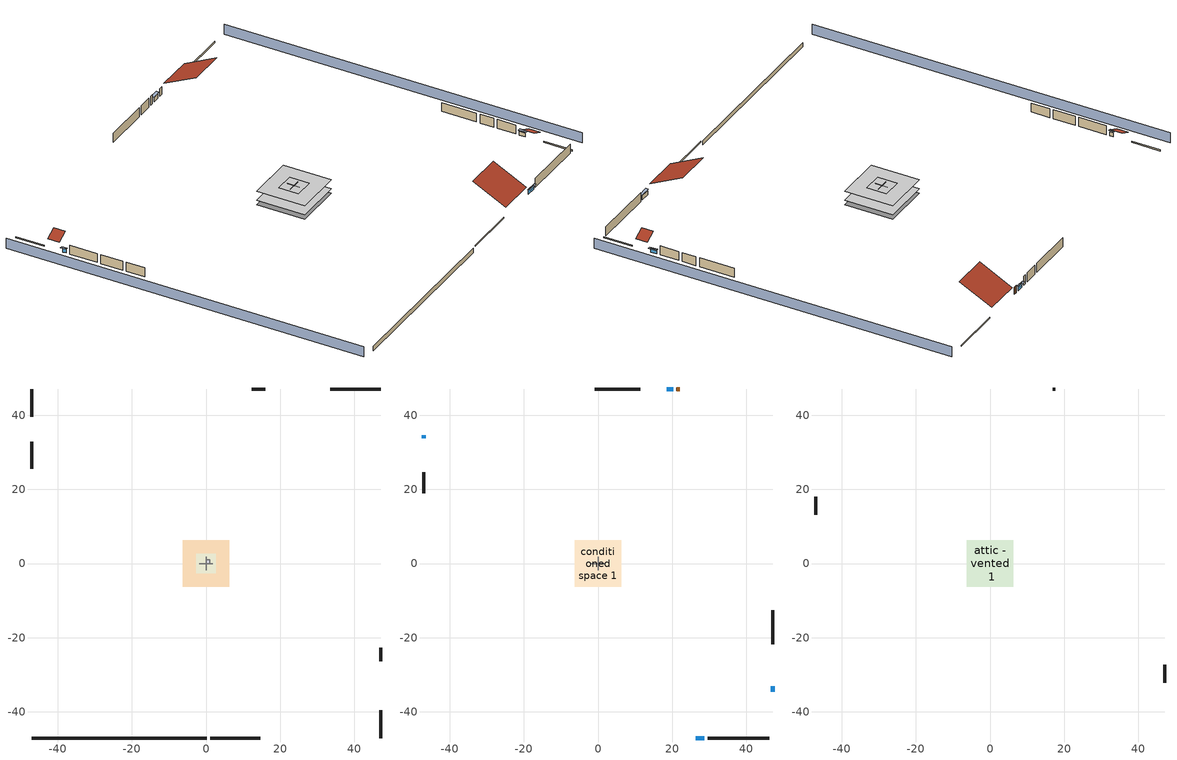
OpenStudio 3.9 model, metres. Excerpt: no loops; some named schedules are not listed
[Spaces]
garage 1
 floor foundation (Slab1 construction): -2.59,-2.59 -2.59,2.59 2.59,2.59 2.59,-2.59 z0
 wall outside (Wall1 construction): -47.07,32.88 -47.07,25.57 z0.3:2.74
 wall outside (Wall2 construction): 15.94,47.07 12.29,47.07 z0.3:2.74
 wall outside (Wall12 construction): 47.07,-26.43 47.07,-22.77 z0.3:2.74
 wall to conditioned space 1 (Wall5 construction Reversed): -1.83,0 1.83,0 z0.3:2.74
 wall to conditioned space 1 (Wall6 construction Reversed): 0,-1.83 0,1.83 z0.3:2.74
crawlspace - vented 1
 floor foundation (Slab2 construction): -6.28,-6.28 -6.28,6.28 6.28,6.28 6.28,-6.28 z-0.91
 wall outside (RimJoist1 construction): 1.14,-47.07 14.67,-47.07 z0.3:0.61
 wall outside (RimJoist2 construction): -47.07,47.07 -47.07,39.54 z0.3:0.61
 wall outside (RimJoist3 construction): 47.07,47.07 33.53,47.07 z0.3:0.61
 wall outside (RimJoist4 construction): 47.07,-47.07 47.07,-39.54 z0.3:0.61
 wall foundation (FoundationWall1 construction): -47.07,-47.07 0.21,-47.07 z-0.91:0.3
air source heat pump airloop ret air space
 floor adiabatic (AdiabaticConst): 0,0 0,1 1,1 1,0 z0
 wall adiabatic (AdiabaticConst): 0,1 0,0 1,0 1,1 0,1 z0:1
 ceiling adiabatic (AdiabaticConst): 1,0 1,1 0,1 0,0 z1
conditioned space 1
 floor to crawlspace - vented 1 (Floor2 construction): -6.28,-6.28 -6.28,6.28 6.28,6.28 6.28,-6.28 z0.3
 wall outside (Wall3 construction): 29.64,-47.07 46.14,-47.07 z0.3:2.74
 wall outside (Wall4 construction): -47.07,24.64 -47.07,18.91 z0.3:2.74
 wall outside (Wall7 construction): 11.36,47.07 -0.94,47.07 z0.3:2.74
 wall outside (Wall8 construction): 47.07,-21.84 47.07,-12.68 z0.3:2.74
 wall outside (AdiabaticWallConstruction): 26.31,-47.07 28.71,-47.07 z0.3:1.37; -47.07,34.62 -47.07,33.81 z0.3:1.4; 20.25,47.07 18.49,47.07 z0.3:1.46; 47.07,-34.62 47.07,-33.16 z0.3:1.28
 wall outside (AdiabaticWallConstruction 1): 22.09,47.07 21.17,47.07 z0.3:2.34
 window (WindowConstruction): 26.31,-47.07 28.71,-47.07 z0.3:1.37
 window (WindowConstruction 1): -47.07,34.62 -47.07,33.81 z0.3:1.4
 window (WindowConstruction 2): 20.25,47.07 18.49,47.07 z0.3:1.46
 window (WindowConstruction 3): 47.07,-34.62 47.07,-33.16 z0.3:1.28
 door (Door): 22.09,47.07 21.17,47.07 z0.3:2.34
attic - vented 1
 floor to garage 1 (Floor1 construction): -2.59,-2.59 -2.59,2.59 2.59,2.59 2.59,-2.59 z2.74
 floor to conditioned space 1 (Floor3 construction Reversed): -6.28,-6.28 -6.28,6.28 6.28,6.28 6.28,-6.28 z2.74
 wall outside (Wall9 construction): -47.07,17.98 -47.07,13.11 z0.3:2.74
 wall outside (Wall10 construction): 47.07,-32.23 47.07,-27.35 z0.3:2.74
 wall outside (Wall11 construction): 17.56,47.07 16.87,47.07 z0.3:2.74
 roof outside (Roof1 construction): 25.38,-47.07,2.74 25.38,-38.32,7.12 15.6,-38.32,7.12 15.6,-47.07,2.74
 roof outside (Roof2 construction): -47.07,35.55,2.74 -44.33,35.55,4.11 -44.33,38.61,4.11 -47.07,38.61,2.74
 roof outside (Roof3 construction): 47.07,-35.55,2.74 44.33,-35.55,4.11 44.33,-38.61,4.11 47.07,-38.61,2.74
 roof outside (Roof4 construction): 23.02,47.07,2.74 23.02,38.49,7.03 32.61,38.49,7.03 32.61,47.07,2.74
shading: 51.64,-47.07 51.64,47.07 / -51.64,47.07 -51.64,-47.07 z0:2.74; 29.02,-47.07 26,-47.07 26,-47.68 29.02,-47.68 z1.68; -47.07,33.51 -47.07,34.93 -47.68,34.93 -47.68,33.51 z1.71; 18.18,47.07 20.55,47.07 20.55,47.68 18.18,47.68 z1.77; 47.07,-32.85 47.07,-34.93 47.68,-34.93 47.68,-32.85 z1.58
[Site]
Portland Intl Arpt_OR: Latitude {deg}=45.59; Longitude {deg}=-122.6; Time Zone {hr}=-8; Elevation {m}=33; Terrain=Suburbs; Keep Site Location Information=Yes
[Site:GroundTemperature:Shallow]
10.2558, 8.96328, 8.85977, 9.47314, 11.9355, 14.3863, 16.5111, 17.8571, 17.9714, 16.8767, 14.8061, 12.4304
[Site:WaterMainsTemperature]
Calculation Method=Schedule; Temperature Schedule=mains temperature schedule
[Building]
Building 1
[Material] Roughness=Rough
Name | Thickness {m} | Conductivity {W/m-K} | Density {kg/m3} | Specific Heat {J/kg-K} | Thermal Absorptance | Solar Absorptance | Visible Absorptance
slate or tile shingles | 0.01905 | 0.840978 | 1899.972 | 799.717 | 0.9 | 0.75 | 0.75
roof rigid ins | 0.00329814 | 0.029427 | 32.04 | 1214.23 | 0.9 | 0.7 | 0.7
osb sheathing 0.5 in. | 0.0127 | 0.115458 | 512.64 | 1214.23 | 0.9 | 0.6 | 0.6
wood siding | 0.0254 | 0.102417 | 544.68 | 1172.36 | 0.9 | 0.85 | 0.85
osb sheathing 0.5 in. 1 | 0.0127 | 0.115458 | 512.64 | 1214.23 | 0.9 | 0.7 | 0.7
wall stud and cavity | 0.1397 | 0.727959 | 139.0536 | 1170.24 | 0.9 | 0.6 | 0.6
wall stud and cavity 1 | 0.1397 | 0.550994 | 139.0536 | 1170.24 | 0.9 | 0.7 | 0.7
gypsum board | 0.0127 | 0.160291 | 801 | 837.4 | 0.9 | 0.6 | 0.6
osb sheathing 0.5 in. 2; osb sheathing 0.5 in. 3 | 0.0127 | 0.115458 | 512.64 | 1214.23
wall stud and cavity 2 | 0.1397 | 0.335416 | 139.0536 | 1170.24 | 0.9 | 0.7 | 0.7
rim joist stud and cavity | 0.0508 | 0.178688 | 50.32683 | 1063.81 | 0.9 | 0.6 | 0.6
ceiling stud and cavity | 0.1397 | 1.39189 | 65.682 | 1177.47 | 0.9 | 0.7 | 0.7
floor stud and cavity | 0.1397 | 0.923637 | 92.3553 | 1139.71 | 0.9 | 0.7 | 0.7
osb sheathing 0.75 in. | 0.01905 | 0.115458 | 512.64 | 1214.23 | 0.9 | 0.7 | 0.7
floor covering | 0.0127 | 0.0433444 | 54.468 | 1339.84 | 0.9 | 0.6 | 0.6
ceiling loosefill ins | 0.254 | 0.0480833 | 16.02 | 1046.75 | 0.9 | 0.7 | 0.7
ceiling stud and cavity 1 | 0.1397 | 0.104117 | 65.682 | 1177.47 | 0.9 | 0.7 | 0.7
concrete 4.0 in. | 0.1016 | 1.803125 | 2242.8 | 837.4 | 0.9 | 0.7 | 0.7
concrete 8.0 in. | 0.2032 | 1.803125 | 2242.8 | 837.4 | 0.9 | 0.7 | 0.7
soil 0.5 in. | 0.0127 | 1.3848 | 1842.3 | 418.7 | 0.9 | 0.7 | 0.7
wood siding 1; wood siding 2 | 0.0254 | 0.102417 | 544.68 | 1172.36
wall rigid ins | 0.512978 | 0.029427 | 32.04 | 1214.23 | 0.9 | 0.7 | 0.7
wall stud and cavity 3 | 0.0889 | 0.380278 | 52.3479 | 1209.89 | 0.9 | 0.7 | 0.7
door material | 0.04445 | 0.0612267 | 512.64 | 1214.23 | 0.9 | 0.7 | 0.7
wall stud and cavity 4 | 0.0889 | 0.391764 | 83.0341 | 1211.67 | 0.9 | 0.7 | 0.7
furniture material conditioned space 1; furniture material garage 1 | 0.1524 | 0.115458 | 640.8 | 1214.23 | 0.9 | 0.6 | 0.6
[Construction]
Roof1 construction; Roof2 construction; Roof3 construction; Roof4 construction: slate or tile shingles, roof rigid ins, osb sheathing 0.5 in.
Wall1 construction; Wall2 construction: wood siding, osb sheathing 0.5 in. 1, wall stud and cavity
Wall3 construction; Wall4 construction: wood siding, osb sheathing 0.5 in. 1, wall stud and cavity 1, gypsum board
Wall5 construction Reversed: gypsum board, wall stud and cavity 2, osb sheathing 0.5 in. 2
Wall6 construction Reversed: gypsum board, wall stud and cavity 2, osb sheathing 0.5 in. 3
Wall7 construction; Wall8 construction: wood siding, osb sheathing 0.5 in. 2, wall stud and cavity 1, gypsum board
Wall9 construction; Wall10 construction; Wall11 construction; Wall12 construction: wood siding, osb sheathing 0.5 in. 2, wall stud and cavity
RimJoist1 construction; RimJoist2 construction; RimJoist3 construction; RimJoist4 construction: wood siding, rim joist stud and cavity
Floor1 construction: ceiling stud and cavity
Floor2 construction: floor stud and cavity, osb sheathing 0.75 in., floor covering
Floor3 construction Reversed: gypsum board, ceiling stud and cavity 1, ceiling loosefill ins
Slab1 construction: concrete 4.0 in.
FoundationWall1 construction: concrete 8.0 in.
Slab2 construction: soil 0.5 in.
WindowConstruction; WindowConstruction 1; WindowConstruction 2; WindowConstruction 3: WindowMaterial
AdiabaticWallConstruction: wood siding 1, wall rigid ins, wall stud and cavity 3, gypsum board
Door: door material
AdiabaticWallConstruction 1: wood siding 2, wall rigid ins, wall stud and cavity 3, gypsum board
PartitionWallConstruction: gypsum board, wall stud and cavity 4, gypsum board
furniture construction conditioned space 1: furniture material conditioned space 1
furniture construction garage 1: furniture material garage 1
AdiabaticConst: Adiabatic
[WindowMaterial:SimpleGlazingSystem]
WindowMaterial: U-Factor {W/m2-K}=1.64662; Solar Heat Gain Coefficient=0.26
[Material:NoMass]
Adiabatic: Roughness=Rough; Thermal Resistance {m2-K/W}=176.1
[ThermalZone] Multiplier=1; Use Ideal Air Loads=No
Name | Volume {m3} | Thermostat
conditioned space | 384.656 | conditioned space temperature setpoint
attic - vented | 186.8
garage | 65.242
crawlspace - vented | 192.328
air source heat pump airloop ret air zone | 1
[Sizing:Zone] Zone Cooling Design Supply Air Temperature Input Method=SupplyAirTemperature; Zone Cooling Design Supply Air Temperature {C}=14; Zone Cooling Design Supply Air Temperature Difference {deltaC}=11.11; Zone Heating Design Supply Air Temperature Input Method=SupplyAirTemperature; Zone Heating Design Supply Air Temperature {C}=40; Zone Heating Design Supply Air Temperature Difference {deltaC}=11.11; Zone Cooling Design Supply Air Humidity Ratio {kg-H2O/kg-air}=0.0085; Zone Heating Design Supply Air Humidity Ratio {kg-H2O/kg-air}=0.008; Cooling Design Air Flow Method=DesignDay; Heating Design Air Flow Method=DesignDay; Account for Dedicated Outdoor Air System=No; Dedicated Outdoor Air System Control Strategy=NeutralSupplyAir; Dedicated Outdoor Air Low Setpoint Temperature for Design {C}=autosize; Dedicated Outdoor Air High Setpoint Temperature for Design {C}=autosize; Zone Load Sizing Method=Sensible Load Only No Latent Load; Zone Latent Cooling Design Supply Air Humidity Ratio Input Method=HumidityRatioDifference; Zone Cooling Design Supply Air Humidity Ratio Difference {kgWater/kgDryAir}=0.005; Zone Latent Heating Design Supply Air Humidity Ratio Input Method=HumidityRatioDifference; Zone Humidification Design Supply Air Humidity Ratio Difference {kgWater/kgDryAir}=0.005; Sizing Option=Coincident
attic - vented; garage; crawlspace - vented; air source heat pump airloop ret air zone
[Space]
Name | Thermal Zone | Volume {m3}
conditioned space 1 | conditioned space | 384.656
attic - vented 1 | attic - vented | 186.8
garage 1 | garage | 65.242
crawlspace - vented 1 | crawlspace - vented | 192.328
air source heat pump airloop ret air space | air source heat pump airloop ret air zone
[ThermostatSetpoint:DualSetpoint]
conditioned space temperature setpoint: Heating Setpoint Temperature Schedule=heating setpoint; Cooling Setpoint Temperature Schedule=cooling setpoint; Temperature Difference Between Cutout And Setpoint {deltaC}=0
[Foundation:Kiva] Wall Depth Below Slab {m}=0.2032
Name | Initial Indoor Air Temperature {C} | Wall Height Above Grade {m}
Foundation Kiva 1 | 13.4258 | 0.1016
Foundation Kiva 2 | 7.91658 | 0.3048
[Foundation:Kiva:Settings]
Soil Conductivity {W/m-K}=1.3848; Soil Density {kg/m3}=1842.3; Soil Specific Heat {J/kg-K}=418.7; Ground Solar Absorptivity=0.9; Ground Thermal Absorptivity=0.9; Ground Surface Roughness {m}=0.03; Far-Field Width {m}=40; Deep-Ground Boundary Condition=ZeroFlux; Deep-Ground Depth {m}=40; Minimum Cell Dimension {m}=0.2; Maximum Cell Growth Coefficient=3; Simulation Timestep=Timestep
[SurfaceProperty:ExposedFoundationPerimeter] Exposed Perimeter Calculation Method=TotalExposedPerimeter
Name | Total Exposed Perimeter {m}
Slab1 | 14.6304
Slab2 | 47.27448
[SurfaceProperty:IncidentSolarMultiplier] Incident Solar Multiplier=1; Incident Solar Multiplier Schedule=trans schedule winter=0.85 summer=0.7
Window1; Window2; Window3; Window4
[InternalMass:Definition] Design Level Calculation Method=SurfaceArea
Name | Construction | Surface Area {m2}
partition wall mass | PartitionWallConstruction | 157.749
furniture mass conditioned space 1 | furniture construction conditioned space 1 | 63.09974
furniture mass garage 1 | furniture construction garage 1 | 2.67561
[InternalMass] Multiplier=1
Name | Internal Mass Definition | Space or SpaceType
partition wall mass | partition wall mass | conditioned space 1
furniture mass conditioned space 1 | furniture mass conditioned space 1 | conditioned space 1
furniture mass garage 1 | furniture mass garage 1 | garage 1
[EnergyManagementSystem:Sensor]
Name | Output Variable or Output Meter Index Key | Output Variable or Output Meter
water_heater_amb_temp | garage | Zone Mean Air Temperature
water_heater_amb_rh | garage | Zone Air Relative Humidity
water_heater_T_set | water heater setpoint | Schedule Value
out_pb_s |  | Site Outdoor Air Barometric Pressure
out_wt_s |  | Site Outdoor Air Humidity Ratio
site_vw_s |  | Site Wind Speed
cool_season | cooling season schedule | Schedule Value
air_source_heat_pump_airloop_AH_MFR_s | Node 7 | System Node Mass Flow Rate
air_source_heat_pump_airloop_AH_VFR_s | Node 7 | System Node Current Density Volume Flow Rate
air_source_heat_pump_airloop_AH_Tout_s | Node 7 | System Node Temperature
air_source_heat_pump_airloop_AH_Wout_s | Node 7 | System Node Humidity Ratio
air_source_heat_pump_airloop_RA_T_s | Node 10 | System Node Temperature
air_source_heat_pump_airloop_Ra_W_s | Node 10 | System Node Humidity Ratio
air_source_heat_pump_airloop_0_DZ_T_s | crawlspace - vented | Zone Air Temperature
air_source_heat_pump_airloop_0_DZ_W_s | crawlspace - vented | Zone Mean Air Humidity Ratio
natural_vent_s | natural vent schedule | Schedule Value
htg_sp_s | heating setpoint | Schedule Value
clg_sp_s | cooling setpoint | Schedule Value
mech_vent_range_fan_0_sch_s | mech vent range fan 0 schedule | Schedule Value
mech_vent_bath_fan_0_sch_s | mech vent bath fan 0 schedule | Schedule Value
clothes_dryer_exhaust_0_sch_s | clothes_dryer | Schedule Value
htg_load_cond |  | Heating:EnergyTransfer:Zone:CONDITIONED SPACE
clg_load_cond |  | Cooling:EnergyTransfer:Zone:CONDITIONED SPACE
htg_load_duct |  | Heating:EnergyTransfer:Zone:AIR SOURCE HEAT PUMP AIRLOOP RET AIR ZONE
clg_load_duct |  | Cooling:EnergyTransfer:Zone:AIR SOURCE HEAT PUMP AIRLOOP RET AIR ZONE
s_conv | Floor2 | Surface Inside Face Convection Heat Gain Energy
s_ig | Floor2 | Surface Inside Face Internal Gains Radiation Heat Gain Energy
s_sol | Floor2 | Surface Inside Face Solar Radiation Heat Gain Energy
s_lgt | Floor2 | Surface Inside Face Lights Radiation Heat Gain Energy
s_surf | Floor2 | Surface Inside Face Net Surface Thermal Radiation Heat Gain Energy
s_conv_1 | Floor3 | Surface Inside Face Convection Heat Gain Energy
s_ig_1 | Floor3 | Surface Inside Face Internal Gains Radiation Heat Gain Energy
s_sol_1 | Floor3 | Surface Inside Face Solar Radiation Heat Gain Energy
s_lgt_1 | Floor3 | Surface Inside Face Lights Radiation Heat Gain Energy
s_surf_1 | Floor3 | Surface Inside Face Net Surface Thermal Radiation Heat Gain Energy
ss_sol | Door1 | Surface Inside Face Solar Radiation Heat Gain Energy
ss_lgt | Door1 | Surface Inside Face Lights Radiation Heat Gain Energy
ss_conv | Door1 | Surface Inside Face Convection Heat Gain Energy
ss_ig | Door1 | Surface Inside Face Internal Gains Radiation Heat Gain Energy
ss_surf | Door1 | Surface Inside Face Net Surface Thermal Radiation Heat Gain Energy
ss_conv_1 | Window1 | Surface Inside Face Convection Heat Gain Energy
ss_ig_1 | Window1 | Surface Inside Face Internal Gains Radiation Heat Gain Energy
ss_surf_1 | Window1 | Surface Inside Face Net Surface Thermal Radiation Heat Gain Energy
ss_trans_in | Window1 | Surface Window Transmitted Solar Radiation Rate
ss_back_out | Window1 | Surface Window Shortwave from Zone Back Out Window Heat Transfer Rate
ss_trans_out | Window1 | Surface Inside Face Initial Transmitted Diffuse Transmitted Out Window Solar Radiation Rate
ss_conv_2 | Window2 | Surface Inside Face Convection Heat Gain Energy
ss_ig_2 | Window2 | Surface Inside Face Internal Gains Radiation Heat Gain Energy
ss_surf_2 | Window2 | Surface Inside Face Net Surface Thermal Radiation Heat Gain Energy
ss_trans_in_1 | Window2 | Surface Window Transmitted Solar Radiation Rate
ss_back_out_1 | Window2 | Surface Window Shortwave from Zone Back Out Window Heat Transfer Rate
ss_trans_out_1 | Window2 | Surface Inside Face Initial Transmitted Diffuse Transmitted Out Window Solar Radiation Rate
ss_conv_3 | Window3 | Surface Inside Face Convection Heat Gain Energy
ss_ig_3 | Window3 | Surface Inside Face Internal Gains Radiation Heat Gain Energy
ss_surf_3 | Window3 | Surface Inside Face Net Surface Thermal Radiation Heat Gain Energy
ss_trans_in_2 | Window3 | Surface Window Transmitted Solar Radiation Rate
ss_back_out_2 | Window3 | Surface Window Shortwave from Zone Back Out Window Heat Transfer Rate
ss_trans_out_2 | Window3 | Surface Inside Face Initial Transmitted Diffuse Transmitted Out Window Solar Radiation Rate
ss_conv_4 | Window4 | Surface Inside Face Convection Heat Gain Energy
ss_ig_4 | Window4 | Surface Inside Face Internal Gains Radiation Heat Gain Energy
[ElectricEquipment:Definition] Design Level Calculation Method=EquipmentLevel
Name | Design Level {W} | Fraction Latent | Fraction Radiant | Fraction Lost
ceiling fan | 17.3202 | 0 | 0.558 | 0
clothes washer | 322.059 | 0.03 | 0.162 | 0.7
clothes dryer | 7028.75 | 0.015 | 0.081 | 0.85
fridge | 51.9007 | 0 | 0.6 | 0
cooking range | 516.882 | 0.08 | 0.432 | 0.2
misc tv | 833.487 | 0 | 0.6 | 0
misc plug loads | 648.251 | 0.021 | 0.558 | 0.049
misc permanent spa heater | 341.201 | 0 | 0 | 1
misc permanent spa pump | 356.813 | 0 | 0 | 1
whole house fan; mech vent house fan | 0 | 0 | 0 | 1
mech vent house fan cfis | 0 | 0 | 0 | 0
mech vent range fan 0; mech vent bath fan 0 | 30 | 0 | 0 | 1
[ElectricEquipment] Space or SpaceType=conditioned space 1
Name | Electric Equipment Definition | Schedule
ceiling fan | ceiling fan | ceiling_fan
clothes washer | clothes washer | clothes_washer
clothes dryer | clothes dryer | clothes_dryer
fridge | fridge | fridge schedule
cooking range | cooking range | cooking_range
misc tv | misc tv | plug_loads_tv
misc plug loads | misc plug loads | plug_loads_other
misc permanent spa heater | misc permanent spa heater | misc permanent spa heater schedule
misc permanent spa pump | misc permanent spa pump | misc permanent spa pump schedule
whole house fan | whole house fan | Always On Discrete
mech vent house fan | mech vent house fan | mech vent house fan schedule
mech vent house fan cfis | mech vent house fan cfis | mech vent house fan cfis schedule
mech vent range fan 0 | mech vent range fan 0 | mech vent range fan 0 schedule
mech vent bath fan 0 | mech vent bath fan 0 | mech vent bath fan 0 schedule
[OtherEquipment:Definition] Design Level Calculation Method=EquipmentLevel
Name | Design Level {W} | Fraction Latent | Fraction Radiant | Fraction Lost
water heater sens; air source heat pump airloop_0 SupSensLkToCond; air source heat pump airloop_0 SupCondToLv; air source heat pump airloop_0 RetCondToRP; air source heat pump airloop_0 RetSensLkToRP; air source heat pump airloop_0 SupCondToDZ; air source heat pump airloop_0 RetCondToDZ; air source heat pump airloop_0 SupSensLkToDZ; mech vent house fan sensible load | 0 | 0 | 0 | 0
water heater lat; air source heat pump airloop_0 SupLatLkToCond; air source heat pump airloop_0 RetLatLkToRP; air source heat pump airloop_0 SupLatLkToDZ; mech vent house fan latent load | 0 | 1 | 0 | 0
water heater energy adjustment1 | 0.01 | 0 | 0 | 1
clothes dryer 2 | 0 | 0.015 | 0.081 | 0.85
cooking range 2 | 0 | 0.08 | 0.432 | 0.2
general water use sensible | -43.4886 | 0 | 0.6 | 0
general water use latent | 44.1266 | 1 | 0 | 0
[OtherEquipment]
Name | Other Equipment Definition | Space or SpaceType | Schedule | Fuel Type
water heater sens | water heater sens | garage 1 | Always On Discrete
water heater lat | water heater lat | garage 1 | Always On Discrete
water heater energy adjustment1 | water heater energy adjustment1 | garage 1 | Always On Discrete | Electricity
clothes dryer 1 | clothes dryer 2 | conditioned space 1 | clothes_dryer | Electricity
cooking range 1 | cooking range 2 | conditioned space 1 | cooking_range | Electricity
general water use sensible | general water use sensible | conditioned space 1 | general water use schedule
general water use latent | general water use latent | conditioned space 1 | general water use schedule
air source heat pump airloop_0 SupSensLkToCond | air source heat pump airloop_0 SupSensLkToCond | conditioned space 1 | Always On Discrete
air source heat pump airloop_0 SupLatLkToCond | air source heat pump airloop_0 SupLatLkToCond | conditioned space 1 | Always On Discrete
air source heat pump airloop_0 SupCondToLv | air source heat pump airloop_0 SupCondToLv | conditioned space 1 | Always On Discrete
air source heat pump airloop_0 RetCondToRP | air source heat pump airloop_0 RetCondToRP | air source heat pump airloop ret air space | Always On Discrete
air source heat pump airloop_0 RetSensLkToRP | air source heat pump airloop_0 RetSensLkToRP | air source heat pump airloop ret air space | Always On Discrete
air source heat pump airloop_0 RetLatLkToRP | air source heat pump airloop_0 RetLatLkToRP | air source heat pump airloop ret air space | Always On Discrete
air source heat pump airloop_0 SupCondToDZ | air source heat pump airloop_0 SupCondToDZ | crawlspace - vented 1 | Always On Discrete
air source heat pump airloop_0 RetCondToDZ | air source heat pump airloop_0 RetCondToDZ | crawlspace - vented 1 | Always On Discrete
air source heat pump airloop_0 SupSensLkToDZ | air source heat pump airloop_0 SupSensLkToDZ | crawlspace - vented 1 | Always On Discrete
air source heat pump airloop_0 SupLatLkToDZ | air source heat pump airloop_0 SupLatLkToDZ | crawlspace - vented 1 | Always On Discrete
mech vent house fan sensible load | mech vent house fan sensible load | conditioned space 1 | Always On Discrete
mech vent house fan latent load | mech vent house fan latent load | conditioned space 1 | Always On Discrete
[WaterUse:Equipment:Definition]
clothes washer: Peak Flow Rate {m3/s}=1.58312e-05
[Lights:Definition] Design Level Calculation Method=LightingLevel; Fraction Radiant=0.6; Fraction Visible=0.2; Return Air Fraction=0
Name | Lighting Level {W}
interior lighting | 1064.33
garage lighting | 54.7006
[Lights] Fraction Replaceable=1
Name | Lights Definition | Space or SpaceType | Schedule
interior lighting | interior lighting | conditioned space 1 | lighting_interior
garage lighting | garage lighting | garage 1 | lighting_garage
[Exterior:Lights:Definition]
exterior lighting: Design Level {W}=42.5523
[Exterior:Lights]
exterior lighting: Exterior Lights Definition=exterior lighting; Schedule=exterior lighting schedule
[People:Definition]
occupants: Number of People Calculation Method=People; Number of People {people}=2; Fraction Radiant=0.314171; Sensible Heat Fraction=0.56303; Carbon Dioxide Generation Rate {m3/s-W}=0; Enable ASHRAE 55 Comfort Warnings=No; Mean Radiant Temperature Calculation Type=EnclosureAveraged
[People]
occupants: People Definition=occupants; Space or SpaceType=conditioned space 1; Number of People Schedule=occupants; Activity Level Schedule=occupants activity schedule; Multiplier=1
[ZoneMixing] Schedule=Always On Continuous; Design Flow Rate Calculation Method=Flow/Zone; Design Flow Rate {m3/s}=0
Name | Zone or Space | Source Zone or Space
air source heat pump airloop_0 ZoneMixDZToCond mix | conditioned space | crawlspace - vented
air source heat pump airloop_0 ZoneMixCondToDZ mix | crawlspace - vented | conditioned space
whole house fan mix | attic - vented | conditioned space
[SpaceInfiltration:DesignFlowRate] Schedule=Always On Discrete
Name | Space or SpaceType | Design Flow Rate Calculation Method | Design Flow Rate {m3/s} | Air Changes per Hour {1/hr} | Constant Term Coefficient | Temperature Term Coefficient | Velocity Term Coefficient | Velocity Squared Term Coefficient
natural vent flow; whole house fan flow; infil flow | conditioned space 1 | Flow/Space | 0
infil crawlspace - vented 1 | crawlspace - vented 1 | AirChanges/Hour |  | 2.6013 | 1 | 0 | 0 | 0
crawlspace_vented 1 duct leakage imbalance infil flow | crawlspace - vented 1 | Flow/Space | 0
[SpaceInfiltration:EffectiveLeakageArea] Schedule=Always On Discrete
Name | Space or SpaceType | Effective Air Leakage Area {cm2} | Stack Coefficient | Wind Coefficient
infil garage 1 | garage 1 | 203.878 | 0.000129147 | 4.64657e-05
infil attic - vented 1 | attic - vented 1 | 6149.57 | 0.000211209 | 3.76281e-05
